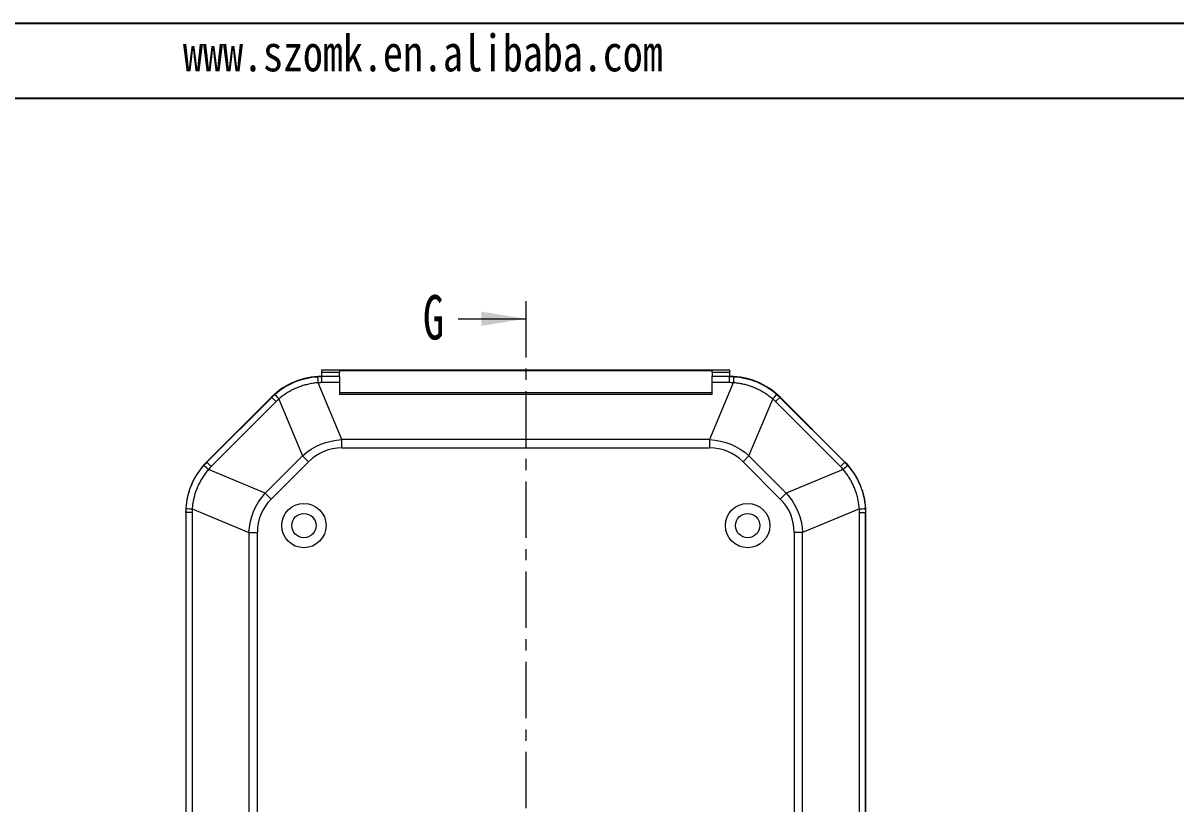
# Model space of a CAD drawing. Header units: inches. Extents: x 1153 to 4140, y 573 to 968.
# Drawn here: x 3259.2 to 3389.1, y 840.5 to 928.5 of the extents above; entities that cross this region are included whole.
import ezdxf

# ---------------------------------------------------------------- set-up
doc = ezdxf.new("R2010")
doc.units = ezdxf.units.IN
doc.linetypes.add('CENTER', pattern=[10.16, 6.35, -1.27, 1.27, -1.27])
doc.layers.add('文字', color=81, linetype='Continuous')
doc.styles.add('SLDTEXTSTYLE6', font='TXT', dxfattribs={"width": 0.7})
doc.styles.add('宋体', font='', dxfattribs={"width": 0.8, "height": 3.5})
doc.styles.get('宋体').set_extended_font_data('SimSun')

msp = doc.modelspace()

# ---------------------------------------------------------------- linework, layer by layer
for p, q in [((3016.166, 928.498), (3519.003, 928.498)), ((3029.178, 920.033), (3510.538, 920.033))]:
    msp.add_line(p, q)
at = {"color": 1, "linetype": 'CENTER', "lineweight": 0}
msp.add_line((3315.838, 897.187), (3315.838, 756.881), dxfattribs=at)
at = {"color": 7, "linetype": 'Continuous', "lineweight": 0}
msp.add_line((3308.238, 895.187), (3315.838, 895.187), dxfattribs=at)
at = {"color": 7, "linetype": 'Continuous', "lineweight": 15}
for p, q in [((3338.838, 889.381), (3292.838, 889.381)), ((3292.838, 889.381), (3292.838, 889.189)), ((3292.838, 889.189), (3294.838, 889.189)), ((3292.838, 889.189), (3292.838, 888.69)), ((3294.838, 888.69), (3292.838, 888.69)), ((3292.838, 888.681), (3292.838, 888.69)), ((3292.868, 888.676), (3292.863, 888.681)), ((3294.838, 888.681), (3292.863, 888.681)), ((3292.868, 887.99), (3292.868, 888.676)), ((3294.838, 888.676), (3292.868, 888.676)), ((3294.838, 889.373), (3336.838, 889.373)), ((3294.838, 889.373), (3294.838, 889.189)), ((3294.838, 888.69), (3294.838, 889.189)), ((3294.838, 888.69), (3294.838, 888.681)), ((3294.838, 888.676), (3294.838, 888.681)), ((3294.838, 888.676), (3294.838, 887.99)), ((3336.838, 889.189), (3336.838, 889.373)), ((3336.838, 889.189), (3338.838, 889.189)), ((3336.838, 889.189), (3336.838, 888.69)), ((3338.838, 888.69), (3336.838, 888.69)), ((3336.838, 888.681), (3336.838, 888.69)), ((3338.813, 888.681), (3336.838, 888.681)), ((3336.838, 888.681), (3336.838, 888.676)), ((3338.808, 888.676), (3336.838, 888.676)), ((3336.838, 887.99), (3336.838, 888.676)), ((3338.813, 888.681), (3338.808, 888.676)), ((3338.808, 887.99), (3338.808, 888.676)), ((3338.838, 889.189), (3338.838, 889.381)), ((3338.838, 888.69), (3338.838, 889.189)), ((3338.838, 888.69), (3338.838, 888.681)), ((3295.131, 881.579), (3292.457, 887.978)), ((3294.838, 887.99), (3292.868, 887.99)), ((3294.838, 887.99), (3294.838, 886.651)), ((3339.219, 887.978), (3336.545, 881.579)), ((3336.838, 886.651), (3336.838, 887.99)), ((3338.808, 887.99), (3336.838, 887.99)), ((3279.873, 879.039), (3287.189, 886.356)), ((3287.212, 886.333), (3279.895, 879.016)), ((3287.189, 886.356), (3287.212, 886.333)), ((3287.697, 885.848), (3287.212, 886.333)), ((3288.012, 886.144), (3290.688, 879.739)), ((3294.838, 886.864), (3336.838, 886.864)), ((3336.838, 886.651), (3294.838, 886.651)), ((3340.988, 879.739), (3343.665, 886.144)), ((3344.464, 886.333), (3343.979, 885.848)), ((3344.464, 886.333), (3344.487, 886.356)), ((3351.781, 879.016), (3344.464, 886.333)), ((3344.487, 886.356), (3351.803, 879.039)), ((3280.38, 878.531), (3287.697, 885.848)), ((3343.979, 885.848), (3351.296, 878.531)), ((3336.545, 881.579), (3295.131, 881.579)), ((3295.131, 880.636), (3295.131, 881.579)), ((3336.545, 881.579), (3336.545, 880.636)), ((3290.688, 879.739), (3286.49, 875.541)), ((3290.688, 879.739), (3291.353, 879.073)), ((3295.131, 880.636), (3336.545, 880.636)), ((3340.988, 879.739), (3340.323, 879.073)), ((3345.187, 875.541), (3340.988, 879.739)), ((3279.895, 879.016), (3279.873, 879.039)), ((3279.895, 879.016), (3280.38, 878.531)), ((3286.49, 875.541), (3280.085, 878.217)), ((3287.155, 874.875), (3291.353, 879.073)), ((3340.323, 879.073), (3344.521, 874.875)), ((3351.591, 878.217), (3345.187, 875.541)), ((3351.781, 879.016), (3351.296, 878.531)), ((3351.803, 879.039), (3351.781, 879.016)), ((3286.49, 875.541), (3287.155, 874.875)), ((3345.187, 875.541), (3344.521, 874.875)), ((3277.53, 873.383), (3277.553, 873.36)), ((3277.53, 873.383), (3277.53, 780.398)), ((3278.238, 873.36), (3277.553, 873.36)), ((3277.553, 873.36), (3277.553, 780.42)), ((3278.238, 873.36), (3278.238, 780.42)), ((3278.25, 873.771), (3284.649, 871.098)), ((3353.426, 873.771), (3347.027, 871.098)), ((3353.438, 780.42), (3353.438, 873.36)), ((3353.438, 873.36), (3354.123, 873.36)), ((3354.146, 873.383), (3354.123, 873.36)), ((3354.123, 780.42), (3354.123, 873.36)), ((3354.146, 780.398), (3354.146, 873.383)), ((3284.649, 871.098), (3284.649, 782.683)), ((3284.649, 871.098), (3285.593, 871.098)), ((3285.593, 782.683), (3285.593, 871.098)), ((3346.083, 871.098), (3346.083, 782.683)), ((3347.027, 871.098), (3346.083, 871.098)), ((3347.027, 782.683), (3347.027, 871.098))]:
    msp.add_line(p, q, dxfattribs=at)
for centre, radius in [((3290.838, 871.89), 2.5), ((3340.838, 871.89), 2.5), ((3290.838, 871.89), 1.367), ((3340.838, 871.89), 1.367)]:
    msp.add_circle(centre, radius, dxfattribs=at)
for centre, radius, start, end in [((3284.431, 887.634), 8.034, 2.45871, 7.35322), ((3347.245, 887.634), 8.034, 172.64678, 177.54129), ((3293.775, 891.401), 7.801, 217.32641, 222.37171), ((3337.901, 891.401), 7.801, 317.62829, 322.67359), ((3274.827, 872.453), 7.801, 47.62829, 52.67359), ((3356.849, 872.453), 7.801, 127.32641, 132.37171), ((3278.595, 881.798), 8.034, 262.64678, 267.54129), ((3353.081, 881.798), 8.034, 272.45871, 277.35322)]:
    msp.add_arc(centre, radius, start, end, dxfattribs=at)
for centre, major_axis, start_param, end_param in [((3292.848, 880.697), (-5.659, 5.659), 5.4988559, 6.2831853), ((3292.865, 880.68), (-5.659, 5.659), 5.4979394, 5.5010374), ((3338.811, 880.68), (-5.659, -5.659), 3.9237406, 3.9268385), ((3338.828, 880.697), (-5.659, -5.659), 3.1415927, 3.9259221), ((3285.531, 873.38), (5.659, -5.659), 3.1415927, 3.9268385), ((3346.145, 873.38), (5.659, 5.659), 5.4979394, 6.2831853)]:
    msp.add_ellipse(centre, major_axis=major_axis, ratio=0.9996955, start_param=start_param, end_param=end_param, dxfattribs=at)
for points in [[(3287.571, 886.671), (3288.906, 887.849), (3290.623, 888.557), (3292.398, 888.662)], [(3292.398, 888.662), (3292.555, 888.671), (3292.711, 888.676), (3292.868, 888.676)], [(3338.808, 888.676), (3338.965, 888.676), (3339.121, 888.671), (3339.278, 888.662)], [(3339.278, 888.662), (3341.055, 888.557), (3342.771, 887.848), (3344.105, 886.671)], [(3287.212, 886.333), (3287.328, 886.449), (3287.448, 886.562), (3287.571, 886.671)], [(3288.012, 886.144), (3287.904, 886.048), (3287.799, 885.95), (3287.697, 885.848)], [(3343.979, 885.848), (3343.877, 885.95), (3343.772, 886.048), (3343.665, 886.144)], [(3290.688, 879.739), (3291.942, 880.876), (3293.436, 881.495), (3295.131, 881.579)], [(3336.545, 881.579), (3338.24, 881.495), (3339.734, 880.876), (3340.988, 879.739)], [(3295.131, 880.636), (3293.66, 880.636), (3292.391, 880.11), (3291.353, 879.073)], [(3340.323, 879.073), (3339.285, 880.11), (3338.016, 880.636), (3336.545, 880.636)], [(3277.566, 873.83), (3277.672, 875.607), (3278.38, 877.323), (3279.557, 878.657)], [(3280.38, 878.531), (3280.279, 878.43), (3280.18, 878.325), (3280.085, 878.217)], [(3351.591, 878.217), (3351.496, 878.325), (3351.398, 878.43), (3351.296, 878.531)], [(3351.781, 879.016), (3351.897, 878.9), (3352.01, 878.78), (3352.119, 878.657)], [(3352.119, 878.657), (3353.297, 877.322), (3354.005, 875.606), (3354.11, 873.83)], [(3284.649, 871.098), (3284.733, 872.792), (3285.352, 874.286), (3286.49, 875.541)], [(3287.155, 874.875), (3286.118, 873.838), (3285.593, 872.568), (3285.593, 871.098)], [(3346.083, 871.098), (3346.083, 872.568), (3345.558, 873.838), (3344.521, 874.875)], [(3345.187, 875.541), (3346.324, 874.286), (3346.943, 872.792), (3347.027, 871.098)], [(3277.553, 873.36), (3277.553, 873.517), (3277.557, 873.674), (3277.566, 873.83)]]:
    msp.add_open_spline(points, degree=3, dxfattribs=at)
for points, knots in [([(3292.457, 887.978), (3292.366, 887.971), (3292.185, 887.956), (3291.915, 887.921), (3291.647, 887.878), (3291.381, 887.825), (3291.117, 887.763), (3290.856, 887.691), (3290.597, 887.61), (3290.34, 887.519), (3290.019, 887.393), (3289.638, 887.222), (3289.206, 886.993), (3288.79, 886.738), (3288.389, 886.456), (3288.138, 886.248), (3288.012, 886.144)], [0, 0, 0, 0, 0.0558885, 0.1115537, 0.1670554, 0.2224539, 0.2778101, 0.3331849, 0.388639, 0.444233, 0.500027, 0.6002643, 0.7000273, 0.7996686, 0.8995423, 1, 1, 1, 1]), ([(3292.868, 887.99), (3292.799, 887.99), (3292.662, 887.989), (3292.526, 887.982), (3292.457, 887.978)], [0, 0, 0, 0, 0.5000182, 1, 1, 1, 1]), ([(3339.219, 887.978), (3339.151, 887.982), (3339.014, 887.989), (3338.877, 887.99), (3338.808, 887.99)], [0, 0, 0, 0, 0.4999818, 1, 1, 1, 1]), ([(3343.665, 886.144), (3343.595, 886.202), (3343.456, 886.319), (3343.24, 886.486), (3343.019, 886.644), (3342.793, 886.794), (3342.562, 886.936), (3342.326, 887.069), (3342.086, 887.195), (3341.84, 887.312), (3341.523, 887.449), (3341.133, 887.596), (3340.665, 887.739), (3340.19, 887.85), (3339.707, 887.934), (3339.382, 887.963), (3339.219, 887.978)], [0, 0, 0, 0, 0.0559071, 0.11158672, 0.16709856, 0.22250284, 0.27786016, 0.33323124, 0.38867678, 0.44425724, 0.50003261, 0.60029988, 0.7000765, 0.79971586, 0.89957284, 1, 1, 1, 1]), ([(3344.105, 886.671), (3344.166, 886.616), (3344.288, 886.506), (3344.406, 886.391), (3344.464, 886.333)], [0, 0, 0, 0, 0.5001026, 1, 1, 1, 1]), ([(3280.085, 878.217), (3280.026, 878.147), (3279.909, 878.008), (3279.743, 877.792), (3279.584, 877.571), (3279.434, 877.345), (3279.293, 877.114), (3279.159, 876.879), (3279.034, 876.638), (3278.917, 876.392), (3278.78, 876.075), (3278.633, 875.685), (3278.49, 875.217), (3278.378, 874.742), (3278.295, 874.26), (3278.265, 873.934), (3278.25, 873.771)], [0, 0, 0, 0, 0.0559071, 0.11158672, 0.16709856, 0.22250284, 0.27786016, 0.33323124, 0.38867678, 0.44425724, 0.50003261, 0.60029988, 0.7000765, 0.79971586, 0.89957284, 1, 1, 1, 1]), ([(3279.557, 878.657), (3279.612, 878.718), (3279.722, 878.841), (3279.838, 878.958), (3279.895, 879.016)], [0, 0, 0, 0, 0.5001026, 1, 1, 1, 1]), ([(3353.426, 873.771), (3353.418, 873.862), (3353.403, 874.043), (3353.369, 874.313), (3353.325, 874.582), (3353.273, 874.847), (3353.21, 875.111), (3353.139, 875.373), (3353.058, 875.632), (3352.967, 875.888), (3352.841, 876.21), (3352.67, 876.59), (3352.441, 877.022), (3352.185, 877.438), (3351.904, 877.839), (3351.696, 878.091), (3351.591, 878.217)], [0, 0, 0, 0, 0.0558885, 0.1115537, 0.1670554, 0.2224539, 0.2778101, 0.3331849, 0.388639, 0.444233, 0.500027, 0.6002643, 0.7000273, 0.7996686, 0.8995423, 1, 1, 1, 1]), ([(3278.25, 873.771), (3278.247, 873.703), (3278.239, 873.566), (3278.238, 873.429), (3278.238, 873.36)], [0, 0, 0, 0, 0.4999818, 1, 1, 1, 1]), ([(3353.438, 873.36), (3353.438, 873.429), (3353.437, 873.566), (3353.43, 873.703), (3353.426, 873.771)], [0, 0, 0, 0, 0.5000182, 1, 1, 1, 1]), ([(3354.11, 873.83), (3354.114, 873.752), (3354.122, 873.595), (3354.123, 873.439), (3354.123, 873.36)], [0, 0, 0, 0, 0.4999362, 1, 1, 1, 1])]:
    msp.add_open_spline(points, degree=3, knots=knots, dxfattribs=at)
at = {"color": 7, "linetype": 'Continuous', "lineweight": 0}
msp.add_solid([(3315.838, 895.187), (3310.838, 895.987), (3310.838, 894.387)], dxfattribs=at)

# ---------------------------------------------------------------- texts
at = {"color": 7, "linetype": 'Continuous', "insert": (3304.247, 897.854), "char_height": 5, "attachment_point": 1, "style": 'SLDTEXTSTYLE6'}
msp.add_mtext('G', dxfattribs=at)
at = {"layer": '文字', "color": 0, "insert": (3277.216, 927.201), "char_height": 4.13857, "width": 72.71077, "attachment_point": 1, "style": '宋体'}
msp.add_mtext('www.szomk.en.alibaba.com', dxfattribs=at)

doc.saveas('drawing.dxf')
